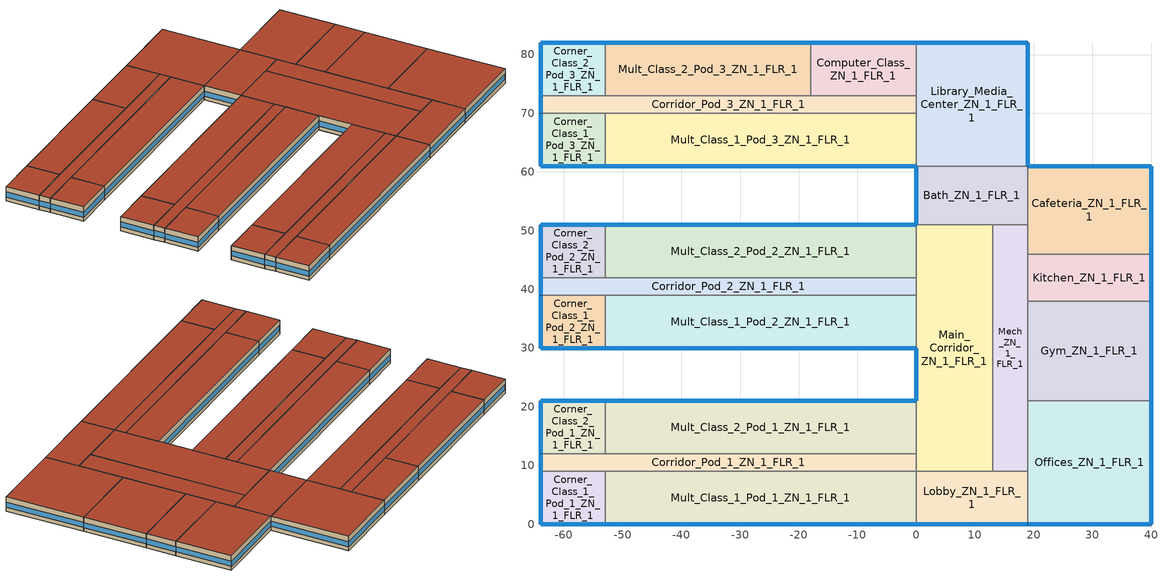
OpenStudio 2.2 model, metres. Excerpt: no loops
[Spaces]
Mult_Class_1_Pod_2_ZN_1_FLR_1
 floor ground: 0,39 0,30 -53,30 -53,39 z0
 wall outside: -53,30 0,30 z0:4
 wall to Corridor_Pod_2_ZN_1_FLR_1: 0,39 -53,39 z0:4
 wall to Corner_Class_1_Pod_2_ZN_1_FLR_1: -53,39 -53,30 z0:4
 wall to Main_Corridor_ZN_1_FLR_1: 0,30 0,39 z0:4
 window: -52.95,30 -0.05,30 z1.1:2.5
 roof outside: 0,30 0,39 -53,39 -53,30 z4
Mult_Class_1_Pod_1_ZN_1_FLR_1
 floor ground: 0,9 0,0 -53,0 -53,9 z0
 wall outside: -53,0 0,0 z0:4
 wall to Lobby_ZN_1_FLR_1: 0,0 0,9 z0:4
 wall to Corridor_Pod_1_ZN_1_FLR_1: 0,9 -53,9 z0:4
 wall to Corner_Class_1_Pod_1_ZN_1_FLR_1: -53,9 -53,0 z0:4
 window: -52.95,0 -0.05,0 z1.1:2.5
 roof outside: 0,0 0,9 -53,9 -53,0 z4
Cafeteria_ZN_1_FLR_1
 floor ground: 40,61 40,46 19,46 19,61 z0
 wall outside: 40,46 40,61 19,61 z0:4
 wall to Kitchen_ZN_1_FLR_1: 19,46 40,46 z0:4
 wall to Mech_ZN_1_FLR_1: 19,51 19,46 z0:4
 wall to Bath_ZN_1_FLR_1: 19,61 19,51 z0:4
 window: 39.95,61 19.05,61 / 40,46.05 40,60.95 z1.1:2.51
 roof outside: 40,46 40,61 19,61 19,46 z4
Corner_Class_2_Pod_2_ZN_1_FLR_1
 floor ground: -53,51 -53,42 -64,42 -64,51 z0
 wall outside: -53,51 -64,51 -64,42 z0:4
 wall to Corridor_Pod_2_ZN_1_FLR_1: -64,42 -53,42 z0:4
 wall to Mult_Class_2_Pod_2_ZN_1_FLR_1: -53,42 -53,51 z0:4
 window: -64,50.95 -64,42.05 z1.1:2.52; -53.05,51 -63.95,51 z1.1:2.51
 roof outside: -53,42 -53,51 -64,51 -64,42 z4
Corridor_Pod_3_ZN_1_FLR_1
 floor ground: 0,73 0,70 -64,70 -64,73 z0
 wall outside: -64,73 -64,70 z0:4
 wall to Library_Media_Center_ZN_1_FLR_1: 0,70 0,73 z0:4
 wall to Corner_Class_1_Pod_3_ZN_1_FLR_1: -64,70 -53,70 z0:4
 wall to Corner_Class_2_Pod_3_ZN_1_FLR_1: -53,73 -64,73 z0:4
 wall to Mult_Class_1_Pod_3_ZN_1_FLR_1: -53,70 0,70 z0:4
 wall to Mult_Class_2_Pod_3_ZN_1_FLR_1: -18,73 -53,73 z0:4
 wall to Computer_Class_ZN_1_FLR_1: 0,73 -18,73 z0:4
 window: -64,72.95 -64,70.05 z1.1:2.55
 roof outside: 0,70 0,73 -64,73 -64,70 z4
Corner_Class_1_Pod_3_ZN_1_FLR_1
 floor ground: -53,70 -53,61 -64,61 -64,70 z0
 wall outside: -64,70 -64,61 -53,61 z0:4
 wall to Mult_Class_1_Pod_3_ZN_1_FLR_1: -53,61 -53,70 z0:4
 window: -64,69.95 -64,61.05 z1.1:2.52; -63.95,61 -53.05,61 z1.1:2.51
 roof outside: -53,61 -53,70 -64,70 -64,61 z4
Library_Media_Center_ZN_1_FLR_1
 floor ground: 19,82 19,61 0,61 0,82 z0
 wall outside: 19,61 19,82 0,82 z0:4
 wall to Computer_Class_ZN_1_FLR_1: 0,82 0,73 z0:4
 wall to Mult_Class_1_Pod_3_ZN_1_FLR_1: 0,70 0,61 z0:4
 wall to Bath_ZN_1_FLR_1: 0,61 19,61 z0:4
 window: 18.95,82 0.05,82 / 19,61.05 19,81.95 z1.1:2.51
 roof outside: 19,61 19,82 0,82 0,61 z4
Computer_Class_ZN_1_FLR_1
 floor ground: 0,82 0,73 -18,73 -18,82 z0
 wall outside: 0,82 -18,82 z0:4
 wall to Mult_Class_2_Pod_3_ZN_1_FLR_1: -18,82 -18,73 z0:4
 window: -0.05,82 -17.95,82 z1.1:2.51
 roof outside: 0,73 0,82 -18,82 -18,73 z4
Mech_ZN_1_FLR_1
 floor ground: 19,51 19,9 13,9 13,51 z0
 wall to Offices_ZN_1_FLR_1: 19,9 19,21 z0:4
 wall to Lobby_ZN_1_FLR_1: 13,9 19,9 z0:4
 wall to Bath_ZN_1_FLR_1: 19,51 13,51 z0:4
 wall to Gym_ZN_1_FLR_1: 19,21 19,38 z0:4
 wall to Main_Corridor_ZN_1_FLR_1: 13,51 13,9 z0:4
 wall to Kitchen_ZN_1_FLR_1: 19,38 19,46 z0:4
 roof outside: 19,9 19,51 13,51 13,9 z4
Mult_Class_1_Pod_3_ZN_1_FLR_1
 floor ground: 0,70 0,61 -53,61 -53,70 z0
 wall outside: -53,61 0,61 z0:4
 window: -52.95,61 -0.05,61 z1.1:2.5
 roof outside: 0,61 0,70 -53,70 -53,61 z4
Corner_Class_2_Pod_3_ZN_1_FLR_1
 floor ground: -53,82 -53,73 -64,73 -64,82 z0
 wall outside: -53,82 -64,82 -64,73 z0:4
 wall to Mult_Class_2_Pod_3_ZN_1_FLR_1: -53,73 -53,82 z0:4
 window: -53.05,82 -63.95,82 z1.1:2.51; -64,81.95 -64,73.05 z1.1:2.52
 roof outside: -53,73 -53,82 -64,82 -64,73 z4
Mult_Class_2_Pod_1_ZN_1_FLR_1
 floor ground: 0,21 0,12 -53,12 -53,21 z0
 wall outside: 0,21 -53,21 z0:4
 wall to Corner_Class_2_Pod_1_ZN_1_FLR_1: -53,21 -53,12 z0:4
 wall to Main_Corridor_ZN_1_FLR_1: 0,12 0,21 z0:4
 wall to Corridor_Pod_1_ZN_1_FLR_1: -53,12 0,12 z0:4
 window: -0.05,21 -52.95,21 z1.1:2.5
 roof outside: 0,12 0,21 -53,21 -53,12 z4
Corner_Class_1_Pod_2_ZN_1_FLR_1
 floor ground: -53,39 -53,30 -64,30 -64,39 z0
 wall outside: -64,39 -64,30 -53,30 z0:4
 wall to Corridor_Pod_2_ZN_1_FLR_1: -53,39 -64,39 z0:4
 window: -64,38.95 -64,30.05 z1.1:2.52; -63.95,30 -53.05,30 z1.1:2.51
 roof outside: -53,30 -53,39 -64,39 -64,30 z4
Bath_ZN_1_FLR_1
 floor ground: 19,61 19,51 0,51 0,61 z0
 wall outside: 0,61 0,51 z0:4
 wall to Main_Corridor_ZN_1_FLR_1: 0,51 13,51 z0:4
 window: 0,60.95 0,51.05 z1.1:2.51
 roof outside: 19,51 19,61 0,61 0,51 z4
Corridor_Pod_1_ZN_1_FLR_1
 floor ground: 0,12 0,9 -64,9 -64,12 z0
 wall outside: -64,12 -64,9 z0:4
 wall to Main_Corridor_ZN_1_FLR_1: 0,9 0,12 z0:4
 wall to Corner_Class_2_Pod_1_ZN_1_FLR_1: -53,12 -64,12 z0:4
 wall to Corner_Class_1_Pod_1_ZN_1_FLR_1: -64,9 -53,9 z0:4
 window: -64,11.95 -64,9.05 z1.1:2.55
 roof outside: 0,9 0,12 -64,12 -64,9 z4
Mult_Class_2_Pod_2_ZN_1_FLR_1
 floor ground: 0,51 0,42 -53,42 -53,51 z0
 wall outside: 0,51 -53,51 z0:4
 wall to Corridor_Pod_2_ZN_1_FLR_1: -53,42 0,42 z0:4
 wall to Main_Corridor_ZN_1_FLR_1: 0,42 0,51 z0:4
 window: -0.05,51 -52.95,51 z1.1:2.5
 roof outside: 0,42 0,51 -53,51 -53,42 z4
Corridor_Pod_2_ZN_1_FLR_1
 floor ground: 0,42 0,39 -64,39 -64,42 z0
 wall outside: -64,42 -64,39 z0:4
 wall to Main_Corridor_ZN_1_FLR_1: 0,39 0,42 z0:4
 window: -64,41.95 -64,39.05 z1.1:2.55
 roof outside: 0,39 0,42 -64,42 -64,39 z4
Kitchen_ZN_1_FLR_1
 floor ground: 40,46 40,38 19,38 19,46 z0
 wall outside: 40,38 40,46 z0:4
 wall to Gym_ZN_1_FLR_1: 19,38 40,38 z0:4
 window: 40,38.05 40,45.95 z1.1:2.52
 roof outside: 40,38 40,46 19,46 19,38 z4
Corner_Class_1_Pod_1_ZN_1_FLR_1
 floor ground: -53,9 -53,0 -64,0 -64,9 z0
 wall outside: -64,9 -64,0 -53,0 z0:4
 window: -63.95,0 -53.05,0 z1.1:2.51; -64,8.95 -64,0.05 z1.1:2.52
 roof outside: -53,0 -53,9 -64,9 -64,0 z4
Main_Corridor_ZN_1_FLR_1
 floor ground: 13,51 13,9 0,9 0,51 z0
 wall outside: 0,30 0,21 z0:4
 wall to Lobby_ZN_1_FLR_1: 0,9 13,9 z0:4
 window: 0,29.95 0,21.05 z1.1:2.52
 roof outside: 13,9 13,51 0,51 0,9 z4
Offices_ZN_1_FLR_1
 floor ground: 40,21 40,0 19,0 19,21 z0
 wall outside: 19,0 40,0 40,21 z0:4
 wall to Gym_ZN_1_FLR_1: 40,21 19,21 z0:4
 wall to Lobby_ZN_1_FLR_1: 19,9 19,0 z0:4
 window: 40,0.05 40,20.95 / 19.05,0 39.95,0 z1.1:2.51
 roof outside: 40,0 40,21 19,21 19,0 z4
Corner_Class_2_Pod_1_ZN_1_FLR_1
 floor ground: -53,21 -53,12 -64,12 -64,21 z0
 wall outside: -53,21 -64,21 -64,12 z0:4
 window: -53.05,21 -63.95,21 z1.1:2.51; -64,20.95 -64,12.05 z1.1:2.52
 roof outside: -53,12 -53,21 -64,21 -64,12 z4
Mult_Class_2_Pod_3_ZN_1_FLR_1
 floor ground: -18,82 -18,73 -53,73 -53,82 z0
 wall outside: -18,82 -53,82 z0:4
 window: -18.05,82 -52.95,82 z1.1:2.5
 roof outside: -18,73 -18,82 -53,82 -53,73 z4
Gym_ZN_1_FLR_1
 floor ground: 40,38 40,21 19,21 19,38 z0
 wall outside: 40,21 40,38 z0:4
 window: 40,21.05 40,37.95 z1.1:2.51
 roof outside: 40,21 40,38 19,38 19,21 z4
Lobby_ZN_1_FLR_1
 floor ground: 19,9 19,0 0,0 0,9 z0
 wall outside: 0,0 19,0 z0:4
 window: 0.05,0 18.95,0 z1.1:2.51
 roof outside: 19,0 19,9 0,9 0,0 z4
[Site]
Miami Intl Ap_FL_USA: Latitude {deg}=25.82; Longitude {deg}=-80.3; Time Zone {hr}=-5; Elevation {m}=11; Terrain=City
[Building]
-PrimarySchool-ASHRAE 169-2006-1A created: 2017-11-09 21:55:30 +0000: North Axis {deg}=0; Default Construction Set=DOE Ref Pre-1980 - PriSchl - ASHRAE 169-2006-1A; Standards Number of Stories=1; Standards Number of Above Ground Stories=0; Standards Building Type=PrimarySchool
[Site:WaterMainsTemperature]
Calculation Method=Correlation; Annual Average Outdoor Air Temperature {C}=24.4917; Maximum Difference In Monthly Average Outdoor Air Temperatures {deltaC}=8.7
[SizingPeriod:DesignDay] Barometric Pressure {Pa}=101193; Sky Clearness=0; Rain Indicator=0; Snow Indicator=0; Day of Month=21; Daylight Saving Time Indicator=0; Humidity Indicating Type=Wetbulb; Dry-Bulb Temperature Range Modifier Type=DefaultMultipliers
Name | Maximum Dry-Bulb Temperature {C} | Daily Dry-Bulb Temperature Range {deltaC} | Humidity Indicating Conditions at Maximum Dry-Bulb | Wind Speed {m/s} | Wind Direction {deg} | Month | Day Type | Solar Model Indicator | ASHRAE Taub | ASHRAE Taud
Miami Intl Ap Ann Htg 99.6% Condns DB | 8.7 | 0 | 8.7 | 3.8 | 340 | 1 | WinterDesignDay | ASHRAEClearSky
Miami Intl Ap Ann Clg .4% Condns DB=>MWB | 33.2 | 6.7 | 25.3 | 4.5 | 140 | 7 | SummerDesignDay | ASHRAETau | 0.528 | 1.905
[Site:GroundTemperature:BuildingSurface]
22.509, 22.645, 22.781, 22.956, 23.052, 23.08, 23.116, 23.108, 23.133, 23.139, 23.077, 22.913
[ClimateZones]
Climate Zone Value 1=1A
[Material:NoMass] Thermal Absorptance=0.9; Solar Absorptance=0.7
Name | Roughness | Thermal Resistance {m2-K/W} | Visible Absorptance
CP02 CARPET PAD | VeryRough | 0.21648 | 0.8
Typical Insulation R-2.17 | Smooth | 0.381975 | 0.7
Typical Carpet Pad | Smooth | 0.21648 | 0.8
Typical Insulation R-8.88 | Smooth | 1.56434 | 0.7
Typical Insulation | Smooth | 0.0282222 | 0.7
[Material]
Name | Roughness | Thickness {m} | Conductivity {W/m-K} | Density {kg/m3} | Specific Heat {J/kg-K} | Thermal Absorptance | Solar Absorptance | Visible Absorptance
100mm Normalweight concrete floor | MediumSmooth | 0.1016 | 2.31 | 2322 | 832
G01 13mm gypsum board | Smooth | 0.0127 | 0.16 | 800 | 1090 | 0.9 | 0.7 | 0.5
4 in. Normalweight Concrete Floor | MediumRough | 0.1016 | 2.31 | 2322 | 832 | 0.9 | 0.7 | 0.7
25mm Stucco | Smooth | 0.0254 | 0.72 | 1856 | 840 | 0.9 | 0.7 | 0.7
5/8 in. Gypsum Board | MediumSmooth | 0.0159 | 0.16 | 800 | 1090 | 0.9 | 0.7 | 0.7
Roof Membrane | VeryRough | 0.0095 | 0.16 | 1121.29 | 1460 | 0.9 | 0.7 | 0.7
Metal Roof Surface; F08 Metal surface | Smooth | 0.0008 | 45.28 | 7824 | 500 | 0.9 | 0.7 | 0.7
HW CONCRETE | Rough | 0.1016 | 1.31125 | 2240 | 837.36 | 0.9 | 0.7 | 0.7
8 in. Concrete Block Basement Wall | MediumRough | 0.2032 | 1.326 | 1842 | 912 | 0.9 | 0.7 | 0.7
G05 25mm wood | MediumSmooth | 0.0254 | 0.15 | 608 | 1630 | 0.9 | 0.5 | 0.5
Std Wood 6inch | MediumSmooth | 0.15 | 0.12 | 540 | 1210 | 0.9 | 0.7 | 0.7
[Construction]
Typical Insulated Exterior Mass Floor: 4 in. Normalweight Concrete Floor, Typical Carpet Pad
Typical Insulated Steel Framed Exterior Wall R-4.35: 25mm Stucco, 5/8 in. Gypsum Board, Typical Insulation R-2.17, 5/8 in. Gypsum Board
Typical IEAD Roof R-10.0: Roof Membrane, Typical Insulation R-8.88, Metal Roof Surface
Typical Interior Floor: 100mm Normalweight concrete floor, CP02 CARPET PAD
Typical Interior Wall: G01 13mm gypsum board, G01 13mm gypsum board
Typical Interior Ceiling: CP02 CARPET PAD, 100mm Normalweight concrete floor
ext-slab-mass: HW CONCRETE, CP02 CARPET PAD
Typical Insulated Basement Mass Wall: 8 in. Concrete Block Basement Wall
U 1.22 SHGC 0.54 Simple Glazing Window: U 1.22 SHGC 0.54 Simple Glazing
Typical Insulated Metal Door: F08 Metal surface, Typical Insulation
Typical Overhead Door: Typical Insulation
Typical Interior Window: Clear 3mm
Typical Interior Door; Typical Interior Partition: G05 25mm wood
InteriorFurnishings: Std Wood 6inch
[DefaultConstructionSet]
DOE Ref Pre-1980 - PriSchl - ASHRAE 169-2006-1A: Default Exterior Surface Constructions=Default Surface Constructions 1; Default Interior Surface Constructions=Default Surface Constructions 2; Default Ground Contact Surface Constructions=Default Surface Constructions 3; Default Exterior SubSurface Constructions=Default Sub Surface Constructions 1; Default Interior SubSurface Constructions=Default Sub Surface Constructions 2; Interior Partition Construction=Typical Interior Partition
[DefaultSurfaceConstructions]
Name | Floor Construction | Wall Construction | Roof Ceiling Construction
Default Surface Constructions 1 | Typical Insulated Exterior Mass Floor | Typical Insulated Steel Framed Exterior Wall R-4.35 | Typical IEAD Roof R-10.0
Default Surface Constructions 2 | Typical Interior Floor | Typical Interior Wall | Typical Interior Ceiling
Default Surface Constructions 3 | ext-slab-mass | Typical Insulated Basement Mass Wall
[DefaultSubSurfaceConstructions]
Name | Fixed Window Construction | Operable Window Construction | Door Construction | Overhead Door Construction | Tubular Daylight Dome Construction | Tubular Daylight Diffuser Construction
Default Sub Surface Constructions 1 | U 1.22 SHGC 0.54 Simple Glazing Window | U 1.22 SHGC 0.54 Simple Glazing Window | Typical Insulated Metal Door | Typical Overhead Door | Typical Interior Window | Typical Interior Window
Default Sub Surface Constructions 2 | Typical Interior Window | Typical Interior Window | Typical Interior Door
[WindowMaterial:SimpleGlazingSystem]
U 1.22 SHGC 0.54 Simple Glazing: U-Factor {W/m2-K}=6.92748; Solar Heat Gain Coefficient=0.54; Visible Transmittance=0.38
[WindowMaterial:Glazing]
Clear 3mm: Optical Data Type=SpectralAverage; Thickness {m}=0.003; Solar Transmittance at Normal Incidence=0.837; Front Side Solar Reflectance at Normal Incidence=0.075; Back Side Solar Reflectance at Normal Incidence=0.075; Visible Transmittance at Normal Incidence=0.898; Front Side Visible Reflectance at Normal Incidence=0.081; Back Side Visible Reflectance at Normal Incidence=0.081; Infrared Transmittance at Normal Incidence=0; Front Side Infrared Hemispherical Emissivity=0.84; Back Side Infrared Hemispherical Emissivity=0.84; Conductivity {W/m-K}=0.9; Dirt Correction Factor for Solar and Visible Transmittance=1; Solar Diffusing=No
[Space] Building Story=Building Story 1; Part of Total Floor Area=Yes
Name | Space Type | Thermal Zone
Mult_Class_1_Pod_2_ZN_1_FLR_1 | PrimarySchool Classroom | Mult_Class_1_Pod_2_ZN_1_FLR_1 ZN
Mult_Class_2_Pod_1_ZN_1_FLR_1 | PrimarySchool Classroom | Mult_Class_2_Pod_1_ZN_1_FLR_1 ZN
Mult_Class_1_Pod_1_ZN_1_FLR_1 | PrimarySchool Classroom | Mult_Class_1_Pod_1_ZN_1_FLR_1 ZN
Main_Corridor_ZN_1_FLR_1 | PrimarySchool Corridor | Main_Corridor_ZN_1_FLR_1 ZN
Cafeteria_ZN_1_FLR_1 | PrimarySchool Cafeteria | Cafeteria_ZN_1_FLR_1 ZN
Mult_Class_2_Pod_2_ZN_1_FLR_1 | PrimarySchool Classroom | Mult_Class_2_Pod_2_ZN_1_FLR_1 ZN
Corner_Class_2_Pod_2_ZN_1_FLR_1 | PrimarySchool Classroom | Corner_Class_2_Pod_2_ZN_1_FLR_1 ZN
Mult_Class_1_Pod_3_ZN_1_FLR_1 | PrimarySchool Classroom | Mult_Class_1_Pod_3_ZN_1_FLR_1 ZN
Computer_Class_ZN_1_FLR_1 | PrimarySchool Classroom | Computer_Class_ZN_1_FLR_1 ZN
Corridor_Pod_3_ZN_1_FLR_1 | PrimarySchool Corridor | Corridor_Pod_3_ZN_1_FLR_1 ZN
Corner_Class_1_Pod_3_ZN_1_FLR_1 | PrimarySchool Classroom | Corner_Class_1_Pod_3_ZN_1_FLR_1 ZN
Lobby_ZN_1_FLR_1 | PrimarySchool Lobby | Lobby_ZN_1_FLR_1 ZN
Library_Media_Center_ZN_1_FLR_1 | PrimarySchool Classroom | Library_Media_Center_ZN_1_FLR_1 ZN
Mult_Class_2_Pod_3_ZN_1_FLR_1 | PrimarySchool Classroom | Mult_Class_2_Pod_3_ZN_1_FLR_1 ZN
Mech_ZN_1_FLR_1 | PrimarySchool Mechanical | Mech_ZN_1_FLR_1 ZN
Corner_Class_2_Pod_3_ZN_1_FLR_1 | PrimarySchool Classroom | Corner_Class_2_Pod_3_ZN_1_FLR_1 ZN
Gym_ZN_1_FLR_1 | PrimarySchool Gym | Gym_ZN_1_FLR_1 ZN
Corner_Class_1_Pod_2_ZN_1_FLR_1 | PrimarySchool Classroom | Corner_Class_1_Pod_2_ZN_1_FLR_1 ZN
Bath_ZN_1_FLR_1 | PrimarySchool Restroom | Bath_ZN_1_FLR_1 ZN
Corridor_Pod_1_ZN_1_FLR_1 | PrimarySchool Corridor | Corridor_Pod_1_ZN_1_FLR_1 ZN
Corridor_Pod_2_ZN_1_FLR_1 | PrimarySchool Corridor | Corridor_Pod_2_ZN_1_FLR_1 ZN
Corner_Class_1_Pod_1_ZN_1_FLR_1 | PrimarySchool Classroom | Corner_Class_1_Pod_1_ZN_1_FLR_1 ZN
Kitchen_ZN_1_FLR_1 | PrimarySchool Kitchen | Kitchen_ZN_1_FLR_1 ZN
Offices_ZN_1_FLR_1 | PrimarySchool Office | Offices_ZN_1_FLR_1 ZN
Corner_Class_2_Pod_1_ZN_1_FLR_1 | PrimarySchool Classroom | Corner_Class_2_Pod_1_ZN_1_FLR_1 ZN
[BuildingStory]
Building Story 1: Nominal Z Coordinate {m}=0
[SpaceType] Standards Building Type=PrimarySchool
Name | Default Schedule Set | Design Specification Outdoor Air Object | Standards Space Type
PrimarySchool Office | PrimarySchool Office Schedule Set | PrimarySchool Office Ventilation | Office
PrimarySchool Lobby | PrimarySchool Lobby Schedule Set | PrimarySchool Lobby Ventilation | Lobby
PrimarySchool Gym | PrimarySchool Gym Schedule Set | PrimarySchool Gym Ventilation | Gym
PrimarySchool Mechanical | PrimarySchool Mechanical Schedule Set | PrimarySchool Mechanical Ventilation | Mechanical
PrimarySchool Cafeteria | PrimarySchool Cafeteria Schedule Set | PrimarySchool Cafeteria Ventilation | Cafeteria
PrimarySchool Kitchen | PrimarySchool Kitchen Schedule Set | PrimarySchool Kitchen Ventilation | Kitchen
PrimarySchool Restroom | PrimarySchool Restroom Schedule Set | PrimarySchool Restroom Ventilation | Restroom
PrimarySchool Corridor | PrimarySchool Corridor Schedule Set | PrimarySchool Corridor Ventilation | Corridor
PrimarySchool Classroom | PrimarySchool Classroom Schedule Set | PrimarySchool Classroom Ventilation | Classroom
[People:Definition] Number of People Calculation Method=People/Area; Fraction Radiant=0.3
Name | People per Space Floor Area {person/m2}
PrimarySchool Cafeteria People Definition | 0.71763
PrimarySchool Classroom People Definition | 0.249938
PrimarySchool Corridor People Definition; PrimarySchool Restroom People Definition | 0.0999967
PrimarySchool Gym People Definition | 0.300313
PrimarySchool Kitchen People Definition | 0.149941
PrimarySchool Mechanical People Definition | 0.0100104
PrimarySchool Office People Definition | 0.0500522
[People] Work Efficiency Schedule=Work Efficiency Schedule; Clothing Insulation Schedule=Clothing Schedule; Air Velocity Schedule=Air Velocity Schedule
Name | People Definition | Space or SpaceType
PrimarySchool Cafeteria People | PrimarySchool Cafeteria People Definition | PrimarySchool Cafeteria
PrimarySchool Classroom People | PrimarySchool Classroom People Definition | PrimarySchool Classroom
PrimarySchool Corridor People | PrimarySchool Corridor People Definition | PrimarySchool Corridor
PrimarySchool Gym People | PrimarySchool Gym People Definition | PrimarySchool Gym
PrimarySchool Kitchen People | PrimarySchool Kitchen People Definition | PrimarySchool Kitchen
PrimarySchool Mechanical People | PrimarySchool Mechanical People Definition | PrimarySchool Mechanical
PrimarySchool Office People | PrimarySchool Office People Definition | PrimarySchool Office
PrimarySchool Restroom People | PrimarySchool Restroom People Definition | PrimarySchool Restroom
[Lights:Definition] Design Level Calculation Method=Watts/Area; Fraction Radiant=0.37; Fraction Visible=0.2
Name | Watts per Space Floor Area {W/m2}
PrimarySchool Cafeteria Lights Definition | 15.0695
PrimarySchool Classroom Lights Definition | 21.5278
PrimarySchool Corridor Lights Definition; PrimarySchool Restroom Lights Definition | 9.68752
PrimarySchool Gym Lights Definition | 11.5174
PrimarySchool Kitchen Lights Definition | 17.2223
PrimarySchool Lobby Lights Definition | 12.2709
PrimarySchool Mechanical Lights Definition | 8.28821
PrimarySchool Office Lights Definition | 20.3438
[Lights]
Name | Lights Definition | Space or SpaceType
PrimarySchool Cafeteria Lights | PrimarySchool Cafeteria Lights Definition | PrimarySchool Cafeteria
PrimarySchool Classroom Lights | PrimarySchool Classroom Lights Definition | PrimarySchool Classroom
PrimarySchool Corridor Lights | PrimarySchool Corridor Lights Definition | PrimarySchool Corridor
PrimarySchool Gym Lights | PrimarySchool Gym Lights Definition | PrimarySchool Gym
PrimarySchool Kitchen Lights | PrimarySchool Kitchen Lights Definition | PrimarySchool Kitchen
PrimarySchool Lobby Lights | PrimarySchool Lobby Lights Definition | PrimarySchool Lobby
PrimarySchool Mechanical Lights | PrimarySchool Mechanical Lights Definition | PrimarySchool Mechanical
PrimarySchool Office Lights | PrimarySchool Office Lights Definition | PrimarySchool Office
PrimarySchool Restroom Lights | PrimarySchool Restroom Lights Definition | PrimarySchool Restroom
[ElectricEquipment:Definition] Design Level Calculation Method=Watts/Area
Name | Watts per Space Floor Area {W/m2} | Fraction Radiant | Fraction Latent | Fraction Lost
PrimarySchool Cafeteria Elec Equip Definition | 25.4028 | 0.5
PrimarySchool Classroom Elec Equip Definition | 14.9618 | 0.5
PrimarySchool Corridor Elec Equip Definition; PrimarySchool Lobby Elec Equip Definition; PrimarySchool Mechanical Elec Equip Definition; PrimarySchool Restroom Elec Equip Definition | 3.98265 | 0.5
PrimarySchool Gym Elec Equip Definition | 4.9514 | 0.5
PrimarySchool Kitchen Elec Equip Definition | 190.521 | 0.3 | 0.25 | 0.2
PrimarySchool Office Elec Equip Definition | 10.7639 | 0.5
[ElectricEquipment]
Name | Electric Equipment Definition | Space or SpaceType
PrimarySchool Cafeteria Elec Equip | PrimarySchool Cafeteria Elec Equip Definition | PrimarySchool Cafeteria
PrimarySchool Classroom Elec Equip | PrimarySchool Classroom Elec Equip Definition | PrimarySchool Classroom
PrimarySchool Corridor Elec Equip | PrimarySchool Corridor Elec Equip Definition | PrimarySchool Corridor
PrimarySchool Gym Elec Equip | PrimarySchool Gym Elec Equip Definition | PrimarySchool Gym
PrimarySchool Kitchen Elec Equip | PrimarySchool Kitchen Elec Equip Definition | PrimarySchool Kitchen
PrimarySchool Lobby Elec Equip | PrimarySchool Lobby Elec Equip Definition | PrimarySchool Lobby
PrimarySchool Mechanical Elec Equip | PrimarySchool Mechanical Elec Equip Definition | PrimarySchool Mechanical
PrimarySchool Office Elec Equip | PrimarySchool Office Elec Equip Definition | PrimarySchool Office
PrimarySchool Restroom Elec Equip | PrimarySchool Restroom Elec Equip Definition | PrimarySchool Restroom
[DesignSpecification:OutdoorAir] Outdoor Air Method=Sum; Outdoor Air Flow per Person {m3/s-person}=0; Outdoor Air Flow Rate {m3/s}=0; Outdoor Air Flow Air Changes per Hour {1/hr}=0
Name | Outdoor Air Flow per Floor Area {m3/s-m2}
PrimarySchool Cafeteria Ventilation | 0.00677367
PrimarySchool Classroom Ventilation | 0.00199938
PrimarySchool Corridor Ventilation; PrimarySchool Lobby Ventilation | 0.000508
PrimarySchool Gym Ventilation | 0.00283464
PrimarySchool Kitchen Ventilation | 0.0023876
PrimarySchool Mechanical Ventilation | 0.000254
PrimarySchool Office Ventilation | 0.00047244
PrimarySchool Restroom Ventilation | 0.0048768
[SpaceInfiltration:DesignFlowRate] Design Flow Rate Calculation Method=Flow/ExteriorWallArea; Flow per Exterior Surface Area {m3/s-m2}=0.00113386; Constant Term Coefficient=1; Temperature Term Coefficient=0; Velocity Term Coefficient=0; Velocity Squared Term Coefficient=0
Name | Space or SpaceType
PrimarySchool Cafeteria Infiltration | PrimarySchool Cafeteria
PrimarySchool Classroom Infiltration | PrimarySchool Classroom
PrimarySchool Corridor Infiltration | PrimarySchool Corridor
PrimarySchool Gym Infiltration | PrimarySchool Gym
PrimarySchool Kitchen Infiltration | PrimarySchool Kitchen
PrimarySchool Lobby Infiltration | PrimarySchool Lobby
PrimarySchool Mechanical Infiltration | PrimarySchool Mechanical
PrimarySchool Office Infiltration | PrimarySchool Office
PrimarySchool Restroom Infiltration | PrimarySchool Restroom
[DefaultScheduleSet] People Activity Level Schedule=PrimarySchool Activity; Lighting Schedule=PrimarySchool Bldg Light; Infiltration Schedule=PrimarySchool Infil
Name | Number of People Schedule | Electric Equipment Schedule | Gas Equipment Schedule
PrimarySchool Cafeteria Schedule Set | PrimarySchool Cafeteria Occ | PrimarySchool Bldg Equip
PrimarySchool Classroom Schedule Set; PrimarySchool Corridor Schedule Set; PrimarySchool Lobby Schedule Set; PrimarySchool Mechanical Schedule Set; PrimarySchool Office Schedule Set; PrimarySchool Restroom Schedule Set | PrimarySchool Bldg Occ | PrimarySchool Bldg Equip
PrimarySchool Gym Schedule Set | PrimarySchool Gym Occ | PrimarySchool Bldg Equip
PrimarySchool Kitchen Schedule Set | PrimarySchool Bldg Occ | PrimarySchool Kitchen Equip | PrimarySchool Kitchen Gas
[ThermostatSetpoint:DualSetpoint]
Name | Heating Setpoint Temperature Schedule | Cooling Setpoint Temperature Schedule
PrimarySchool Restroom Thermostat 1; PrimarySchool Corridor Thermostat 1; PrimarySchool Corridor Thermostat 2; PrimarySchool Corridor Thermostat 3; PrimarySchool Kitchen Thermostat 1; PrimarySchool Corridor Thermostat 4; PrimarySchool Mechanical Thermostat 1 | PrimarySchool BathCorrMechKitchen HtgSetp | PrimarySchool BathCorrMechKitchen ClgSetp
PrimarySchool Cafeteria Thermostat 1; PrimarySchool Classroom Thermostat 1; PrimarySchool Classroom Thermostat 2; PrimarySchool Classroom Thermostat 3; PrimarySchool Classroom Thermostat 4; PrimarySchool Classroom Thermostat 5; PrimarySchool Classroom Thermostat 6; PrimarySchool Classroom Thermostat 7; PrimarySchool Gym Thermostat 1; PrimarySchool Classroom Thermostat 8; PrimarySchool Lobby Thermostat 1; PrimarySchool Classroom Thermostat 9; PrimarySchool Classroom Thermostat 10; PrimarySchool Classroom Thermostat 11; PrimarySchool Classroom Thermostat 12; PrimarySchool Classroom Thermostat 13; PrimarySchool Classroom Thermostat 14; PrimarySchool Office Thermostat 1 | PrimarySchool HtgSetp | PrimarySchool ClgSetp
[GasEquipment:Definition]
PrimarySchool Kitchen Gas Equip Definition: Design Level Calculation Method=Watts/Area; Watts per Space Floor Area {W/m2}=954.579; Fraction Latent=0.1; Fraction Radiant=0.2; Fraction Lost=0.7
[GasEquipment]
PrimarySchool Kitchen Gas Equip: Gas Equipment Definition=PrimarySchool Kitchen Gas Equip Definition; Space or SpaceType=PrimarySchool Kitchen
[InternalMass:Definition]
Internal Mass Definition 1: Construction=InteriorFurnishings; Design Level Calculation Method=SurfaceArea/Area; Surface Area per Space Floor Area=2
[InternalMass] Internal Mass Definition=Internal Mass Definition 1
Name | Space or SpaceType
Corner_Class_1_Pod_1_ZN_1_FLR_1 Mass | Corner_Class_1_Pod_1_ZN_1_FLR_1
Mult_Class_1_Pod_1_ZN_1_FLR_1 Mass | Mult_Class_1_Pod_1_ZN_1_FLR_1
Corridor_Pod_1_ZN_1_FLR_1 Mass | Corridor_Pod_1_ZN_1_FLR_1
Corner_Class_2_Pod_1_ZN_1_FLR_1 Mass | Corner_Class_2_Pod_1_ZN_1_FLR_1
Mult_Class_2_Pod_1_ZN_1_FLR_1 Mass | Mult_Class_2_Pod_1_ZN_1_FLR_1
Mult_Class_1_Pod_2_ZN_1_FLR_1 Mass | Mult_Class_1_Pod_2_ZN_1_FLR_1
Corridor_Pod_2_ZN_1_FLR_1 Mass | Corridor_Pod_2_ZN_1_FLR_1
Corner_Class_2_Pod_2_ZN_1_FLR_1 Mass | Corner_Class_2_Pod_2_ZN_1_FLR_1
Mult_Class_2_Pod_2_ZN_1_FLR_1 Mass | Mult_Class_2_Pod_2_ZN_1_FLR_1
Corner_Class_1_Pod_2_ZN_1_FLR_1 Mass | Corner_Class_1_Pod_2_ZN_1_FLR_1
Corner_Class_1_Pod_3_ZN_1_FLR_1 Mass | Corner_Class_1_Pod_3_ZN_1_FLR_1
Mult_Class_1_Pod_3_ZN_1_FLR_1 Mass | Mult_Class_1_Pod_3_ZN_1_FLR_1
Corridor_Pod_3_ZN_1_FLR_1 Mass | Corridor_Pod_3_ZN_1_FLR_1
Corner_Class_2_Pod_3_ZN_1_FLR_1 Mass | Corner_Class_2_Pod_3_ZN_1_FLR_1
Mult_Class_2_Pod_3_ZN_1_FLR_1 Mass | Mult_Class_2_Pod_3_ZN_1_FLR_1
Computer_Class_ZN_1_FLR_1 Mass | Computer_Class_ZN_1_FLR_1
Main_Corridor_ZN_1_FLR_1 Mass | Main_Corridor_ZN_1_FLR_1
Lobby_ZN_1_FLR_1 Mass | Lobby_ZN_1_FLR_1
Mech_ZN_1_FLR_1 Mass | Mech_ZN_1_FLR_1
Bath_ZN_1_FLR_1 Mass; Bath_ZN_1_FLR_1 Mass 1 | Bath_ZN_1_FLR_1
Offices_ZN_1_FLR_1 Mass | Offices_ZN_1_FLR_1
Library_Media_Center_ZN_1_FLR_1 Mass | Library_Media_Center_ZN_1_FLR_1
Kitchen_ZN_1_FLR_1 Mass; Kitchen_ZN_1_FLR_1 Mass 1; Kitchen_ZN_1_FLR_1 Mass 2; Kitchen_ZN_1_FLR_1 Mass 3 | Kitchen_ZN_1_FLR_1
Gym_ZN_1_FLR_1 Mass | Gym_ZN_1_FLR_1
Cafeteria_ZN_1_FLR_1 Mass | Cafeteria_ZN_1_FLR_1
[ThermalZone] Use Ideal Air Loads=No
Name | Thermostat
Bath_ZN_1_FLR_1 ZN | PrimarySchool Restroom Thermostat 1
Cafeteria_ZN_1_FLR_1 ZN | PrimarySchool Cafeteria Thermostat 1
Computer_Class_ZN_1_FLR_1 ZN | PrimarySchool Classroom Thermostat 1
Corner_Class_1_Pod_1_ZN_1_FLR_1 ZN | PrimarySchool Classroom Thermostat 2
Corner_Class_1_Pod_2_ZN_1_FLR_1 ZN | PrimarySchool Classroom Thermostat 3
Corner_Class_1_Pod_3_ZN_1_FLR_1 ZN | PrimarySchool Classroom Thermostat 4
Corner_Class_2_Pod_1_ZN_1_FLR_1 ZN | PrimarySchool Classroom Thermostat 5
Corner_Class_2_Pod_2_ZN_1_FLR_1 ZN | PrimarySchool Classroom Thermostat 6
Corner_Class_2_Pod_3_ZN_1_FLR_1 ZN | PrimarySchool Classroom Thermostat 7
Corridor_Pod_1_ZN_1_FLR_1 ZN | PrimarySchool Corridor Thermostat 1
Corridor_Pod_2_ZN_1_FLR_1 ZN | PrimarySchool Corridor Thermostat 2
Corridor_Pod_3_ZN_1_FLR_1 ZN | PrimarySchool Corridor Thermostat 3
Gym_ZN_1_FLR_1 ZN | PrimarySchool Gym Thermostat 1
Kitchen_ZN_1_FLR_1 ZN | PrimarySchool Kitchen Thermostat 1
Library_Media_Center_ZN_1_FLR_1 ZN | PrimarySchool Classroom Thermostat 8
Lobby_ZN_1_FLR_1 ZN | PrimarySchool Lobby Thermostat 1
Main_Corridor_ZN_1_FLR_1 ZN | PrimarySchool Corridor Thermostat 4
Mech_ZN_1_FLR_1 ZN | PrimarySchool Mechanical Thermostat 1
Mult_Class_1_Pod_1_ZN_1_FLR_1 ZN | PrimarySchool Classroom Thermostat 9
Mult_Class_1_Pod_2_ZN_1_FLR_1 ZN | PrimarySchool Classroom Thermostat 10
Mult_Class_1_Pod_3_ZN_1_FLR_1 ZN | PrimarySchool Classroom Thermostat 11
Mult_Class_2_Pod_1_ZN_1_FLR_1 ZN | PrimarySchool Classroom Thermostat 12
Mult_Class_2_Pod_2_ZN_1_FLR_1 ZN | PrimarySchool Classroom Thermostat 13
Mult_Class_2_Pod_3_ZN_1_FLR_1 ZN | PrimarySchool Classroom Thermostat 14
Offices_ZN_1_FLR_1 ZN | PrimarySchool Office Thermostat 1
[Refrigeration:Compressor] Rated Return Gas Temperature {C}=18.3; Rated Subcooling {deltaC}=0
Name | Refrigeration Compressor Power Curve | Refrigeration Compressor Capacity Curve
Refrigeration Compressor 1 | Refrigeration Compressor Power Curve | Refrigeration Compressor Capacity Curve
Refrigeration Compressor 2 | Refrigeration Compressor Power Curve 1 | Refrigeration Compressor Capacity Curve 1
[Exterior:Lights:Definition]
NonDimming Exterior Lights Def: Design Level {W}=10519
[Exterior:Lights]
NonDimming Exterior Lights Def: Exterior Lights Definition=NonDimming Exterior Lights Def; Schedule=PrimarySchool Exterior Lights Always On; Control Option=AstronomicalClock
[Schedule:Ruleset]
Name | Default Day Schedule | Summer Design Day Schedule | Winter Design Day Schedule
Clothing Schedule | Clothing Schedule Default Winter Clothes
Air Velocity Schedule | Air Velocity Schedule Default
Work Efficiency Schedule | Work Efficiency Schedule Default
PrimarySchool Cafeteria Occ | PrimarySchool Cafeteria Occ Default | PrimarySchool Cafeteria Occ Summer Design Day | PrimarySchool Cafeteria Occ Winter Design Day
PrimarySchool Activity | PrimarySchool Activity Default | PrimarySchool Activity Summer Design Day | PrimarySchool Activity Winter Design Day
PrimarySchool Bldg Light | PrimarySchool Bldg Light Default | PrimarySchool Bldg Light Summer Design Day | PrimarySchool Bldg Light Winter Design Day
PrimarySchool Bldg Equip | PrimarySchool Bldg Equip Default | PrimarySchool Bldg Equip Summer Design Day | PrimarySchool Bldg Equip Winter Design Day
PrimarySchool Infil | PrimarySchool Infil Default | PrimarySchool Infil Summer Design Day | PrimarySchool Infil Winter Design Day
PrimarySchool HtgSetp | PrimarySchool HtgSetp Default | PrimarySchool HtgSetp Summer Design Day | PrimarySchool HtgSetp Winter Design Day
PrimarySchool ClgSetp | PrimarySchool ClgSetp Default | PrimarySchool ClgSetp Summer Design Day | PrimarySchool ClgSetp Winter Design Day
PrimarySchool Bldg Occ | PrimarySchool Bldg Occ Default | PrimarySchool Bldg Occ Summer Design Day | PrimarySchool Bldg Occ Winter Design Day
PrimarySchool BathCorrMechKitchen HtgSetp | PrimarySchool BathCorrMechKitchen HtgSetp Default | PrimarySchool BathCorrMechKitchen HtgSetp Summer Design Day | PrimarySchool BathCorrMechKitchen HtgSetp Winter Design Day
PrimarySchool BathCorrMechKitchen ClgSetp | PrimarySchool BathCorrMechKitchen ClgSetp Default | PrimarySchool BathCorrMechKitchen ClgSetp Summer Design Day | PrimarySchool BathCorrMechKitchen ClgSetp Winter Design Day
PrimarySchool Gym Occ | PrimarySchool Gym Occ Default | PrimarySchool Gym Occ Summer Design Day | PrimarySchool Gym Occ Winter Design Day
PrimarySchool Kitchen Equip | PrimarySchool Kitchen Equip Default | PrimarySchool Kitchen Equip Summer Design Day | PrimarySchool Kitchen Equip Winter Design Day
PrimarySchool Kitchen Gas | PrimarySchool Kitchen Gas Default | PrimarySchool Kitchen Gas Summer Design Day | PrimarySchool Kitchen Gas Winter Design Day
PrimarySchool Exterior Lights Always On | PrimarySchool Exterior Lights Always On Default | PrimarySchool Exterior Lights Always On Summer Design Day | PrimarySchool Exterior Lights Always On Winter Design Day
[Schedule:Day]
Clothing Schedule Default Winter Clothes; PrimarySchool Exterior Lights Always On Default; PrimarySchool Exterior Lights Always On Winter Design Day; PrimarySchool Exterior Lights Always On Summer Design Day: 24, 0, 1
Clothing Schedule Summer Clothes: 24, 0, 0.5
Air Velocity Schedule Default: 24, 0, 0.2
Work Efficiency Schedule Default; PrimarySchool Cafeteria Occ Wknd Day; PrimarySchool Cafeteria Occ Winter Design Day; PrimarySchool Cafeteria Occ Wknd Day 1; PrimarySchool Cafeteria Occ Wknd Day 2; PrimarySchool Bldg Occ Wknd Day; PrimarySchool Bldg Occ Winter Design Day; PrimarySchool Bldg Occ Wknd Day 1; PrimarySchool Bldg Occ Wknd Day 2; PrimarySchool Gym Occ Wknd Day; PrimarySchool Gym Occ Winter Design Day; PrimarySchool Gym Occ Wknd Day 1; PrimarySchool Gym Occ Wknd Day 2: 24, 0, 0
PrimarySchool Cafeteria Occ Default; PrimarySchool Cafeteria Occ Summer Design Day; PrimarySchool Cafeteria Occ Wkdy Day 1: 7, 0, 0, 9, 0, 0.15, 11, 0, 0.05, 13, 0, 0.95, 15, 0, 0.15, 24, 0, 0
PrimarySchool Cafeteria Occ Wkdy Day: 9, 0, 0, 15, 0, 0.25, 24, 0, 0
PrimarySchool Activity Default; PrimarySchool Activity Winter Design Day; PrimarySchool Activity Summer Design Day: 24, 0, 120
PrimarySchool Bldg Light Default; PrimarySchool Bldg Light Summer Design Day; PrimarySchool Bldg Light Wkdy Day 1: 7, 0, 0.1773, 21, 0, 0.9, 24, 0, 0.1773
PrimarySchool Bldg Light Wknd Day; PrimarySchool Bldg Light Winter Design Day; PrimarySchool Bldg Light Wknd Day 1; PrimarySchool Bldg Light Wknd Day 2: 24, 0, 0.1773
PrimarySchool Bldg Light Wkdy Day: 8, 0, 0.1773, 20, 0, 0.5, 24, 0, 0.1773
PrimarySchool Bldg Equip Default; PrimarySchool Bldg Equip Summer Design Day; PrimarySchool Bldg Equip Wkdy Day 1: 8, 0, 0.35, 17, 0, 0.95, 24, 0, 0.35
PrimarySchool Bldg Equip Wknd Day; PrimarySchool Bldg Equip Winter Design Day; PrimarySchool Bldg Equip Wknd Day 2: 24, 0, 0.35
PrimarySchool Bldg Equip Wkdy Day: 8, 0, 0.25, 17, 0, 0.5, 24, 0, 0.25
PrimarySchool Bldg Equip Wknd Day 1: 24, 0, 0.25
PrimarySchool Infil Default; PrimarySchool Infil Winter Design Day; PrimarySchool Infil Summer Design Day: 7, 0, 1, 21, 0, 0.5, 24, 0, 1
PrimarySchool HtgSetp Default; PrimarySchool HtgSetp Wknd|Wkdy Day 1; PrimarySchool BathCorrMechKitchen HtgSetp Winter Design Day: 6, 0, 16, 21, 0, 21, 24, 0, 16
PrimarySchool HtgSetp Summer Design Day; PrimarySchool BathCorrMechKitchen HtgSetp Default; PrimarySchool BathCorrMechKitchen HtgSetp Summer Design Day: 24, 0, 16
PrimarySchool HtgSetp Winter Design Day: 24, 0, 21
PrimarySchool HtgSetp Wknd|Wkdy Day: 7, 0, 16, 18, 0, 21, 24, 0, 16
PrimarySchool ClgSetp Default; PrimarySchool ClgSetp Wknd|Wkdy Day 1; PrimarySchool BathCorrMechKitchen ClgSetp Summer Design Day: 6, 0, 27, 21, 0, 24, 24, 0, 27
PrimarySchool ClgSetp Summer Design Day: 24, 0, 24
PrimarySchool ClgSetp Winter Design Day; PrimarySchool BathCorrMechKitchen ClgSetp Default; PrimarySchool BathCorrMechKitchen ClgSetp Winter Design Day: 24, 0, 27
PrimarySchool ClgSetp Wknd|Wkdy Day: 7, 0, 27, 18, 0, 24, 24, 0, 27
PrimarySchool Bldg Occ Default; PrimarySchool Bldg Occ Summer Design Day; PrimarySchool Bldg Occ Wkdy Day 1: 8, 0, 0, 16, 0, 0.75, 21, 0, 0.15, 24, 0, 0
PrimarySchool Bldg Occ Wkdy Day: 8, 0, 0, 21, 0, 0.15, 24, 0, 0
PrimarySchool Gym Occ Default; PrimarySchool Gym Occ Summer Design Day; PrimarySchool Gym Occ Wkdy Day 1: 8, 0, 0, 16, 0, 0.35, 21, 0, 0.95, 24, 0, 0
PrimarySchool Gym Occ Wkdy Day: 8, 0, 0, 21, 0, 0.35, 24, 0, 0
PrimarySchool Kitchen Equip Default; PrimarySchool Kitchen Equip Summer Design Day; PrimarySchool Kitchen Equip Wkdy Day 1: 8, 0, 0.1, 10, 0, 0.15, 13, 0, 0.25, 15, 0, 0.15, 24, 0, 0.1
PrimarySchool Kitchen Equip Wknd Day; PrimarySchool Kitchen Equip Winter Design Day; PrimarySchool Kitchen Equip Wknd Day 1; PrimarySchool Kitchen Equip Wknd Day 2: 24, 0, 0.1
PrimarySchool Kitchen Equip Wkdy Day: 8, 0, 0.1, 10, 0, 0.13, 13, 0, 0.2, 15, 0, 0.13, 24, 0, 0.1
PrimarySchool Kitchen Gas Default; PrimarySchool Kitchen Gas Summer Design Day; PrimarySchool Kitchen Gas Wkdy Day 1: 8, 0, 0.02, 10, 0, 0.15, 13, 0, 0.2, 15, 0, 0.1, 24, 0, 0.02
PrimarySchool Kitchen Gas Wknd Day; PrimarySchool Kitchen Gas Winter Design Day; PrimarySchool Kitchen Gas Wknd Day 1; PrimarySchool Kitchen Gas Wknd Day 2: 24, 0, 0.02
PrimarySchool Kitchen Gas Wkdy Day: 8, 0, 0.02, 10, 0, 0.1, 13, 0, 0.15, 15, 0, 0.1, 24, 0, 0.02
[Schedule:Rule] Date Specification Type=DateRange; Start Day=1
Name | Schedule Ruleset | Rule Order | Day Schedule | Start Month | End Month | End Day | Apply Sunday | Apply Saturday | Apply Monday | Apply Tuesday | Apply Wednesday | Apply Thursday | Apply Friday
Schedule Rule 1 | Clothing Schedule | 0 | Clothing Schedule Summer Clothes | 5 | 9 | 30
Schedule Rule 2 | PrimarySchool Cafeteria Occ | 4 | PrimarySchool Cafeteria Occ Wknd Day | 1 | 6 | 30 | Yes | Yes
Schedule Rule 3 | PrimarySchool Cafeteria Occ | 3 | PrimarySchool Cafeteria Occ Wkdy Day | 7 | 9 | 1 |  |  | Yes | Yes | Yes | Yes | Yes
Schedule Rule 4 | PrimarySchool Cafeteria Occ | 2 | PrimarySchool Cafeteria Occ Wknd Day 1 | 7 | 9 | 1 | Yes | Yes
Schedule Rule 5 | PrimarySchool Cafeteria Occ | 1 | PrimarySchool Cafeteria Occ Wkdy Day 1 | 9 | 12 | 31 |  |  | Yes | Yes | Yes | Yes | Yes
Schedule Rule 6 | PrimarySchool Cafeteria Occ | 0 | PrimarySchool Cafeteria Occ Wknd Day 2 | 9 | 12 | 31 | Yes | Yes
Schedule Rule 7 | PrimarySchool Bldg Light | 4 | PrimarySchool Bldg Light Wknd Day | 1 | 6 | 30 | Yes | Yes
Schedule Rule 8 | PrimarySchool Bldg Light | 3 | PrimarySchool Bldg Light Wkdy Day | 7 | 9 | 1 |  |  | Yes | Yes | Yes | Yes | Yes
Schedule Rule 9 | PrimarySchool Bldg Light | 2 | PrimarySchool Bldg Light Wknd Day 1 | 7 | 9 | 1 | Yes | Yes
Schedule Rule 10 | PrimarySchool Bldg Light | 1 | PrimarySchool Bldg Light Wkdy Day 1 | 9 | 12 | 31 |  |  | Yes | Yes | Yes | Yes | Yes
Schedule Rule 11 | PrimarySchool Bldg Light | 0 | PrimarySchool Bldg Light Wknd Day 2 | 9 | 12 | 31 | Yes | Yes
Schedule Rule 12 | PrimarySchool Bldg Equip | 4 | PrimarySchool Bldg Equip Wknd Day | 1 | 6 | 30 | Yes | Yes
Schedule Rule 13 | PrimarySchool Bldg Equip | 3 | PrimarySchool Bldg Equip Wkdy Day | 7 | 9 | 1 |  |  | Yes | Yes | Yes | Yes | Yes
Schedule Rule 14 | PrimarySchool Bldg Equip | 2 | PrimarySchool Bldg Equip Wknd Day 1 | 7 | 9 | 1 | Yes | Yes
Schedule Rule 15 | PrimarySchool Bldg Equip | 1 | PrimarySchool Bldg Equip Wkdy Day 1 | 9 | 12 | 31 |  |  | Yes | Yes | Yes | Yes | Yes
Schedule Rule 16 | PrimarySchool Bldg Equip | 0 | PrimarySchool Bldg Equip Wknd Day 2 | 9 | 12 | 31 | Yes | Yes
Schedule Rule 17 | PrimarySchool HtgSetp | 1 | PrimarySchool HtgSetp Wknd|Wkdy Day | 7 | 9 | 1 | Yes | Yes | Yes | Yes | Yes | Yes | Yes
Schedule Rule 18 | PrimarySchool HtgSetp | 0 | PrimarySchool HtgSetp Wknd|Wkdy Day 1 | 9 | 12 | 31 | Yes | Yes | Yes | Yes | Yes | Yes | Yes
Schedule Rule 19 | PrimarySchool ClgSetp | 1 | PrimarySchool ClgSetp Wknd|Wkdy Day | 7 | 9 | 1 | Yes | Yes | Yes | Yes | Yes | Yes | Yes
Schedule Rule 20 | PrimarySchool ClgSetp | 0 | PrimarySchool ClgSetp Wknd|Wkdy Day 1 | 9 | 12 | 31 | Yes | Yes | Yes | Yes | Yes | Yes | Yes
Schedule Rule 21 | PrimarySchool Bldg Occ | 4 | PrimarySchool Bldg Occ Wknd Day | 1 | 6 | 30 | Yes | Yes
Schedule Rule 22 | PrimarySchool Bldg Occ | 3 | PrimarySchool Bldg Occ Wkdy Day | 7 | 9 | 1 |  |  | Yes | Yes | Yes | Yes | Yes
Schedule Rule 23 | PrimarySchool Bldg Occ | 2 | PrimarySchool Bldg Occ Wknd Day 1 | 7 | 9 | 1 | Yes | Yes
Schedule Rule 24 | PrimarySchool Bldg Occ | 1 | PrimarySchool Bldg Occ Wkdy Day 1 | 9 | 12 | 31 |  |  | Yes | Yes | Yes | Yes | Yes
Schedule Rule 25 | PrimarySchool Bldg Occ | 0 | PrimarySchool Bldg Occ Wknd Day 2 | 9 | 12 | 31 | Yes | Yes
Schedule Rule 26 | PrimarySchool Gym Occ | 4 | PrimarySchool Gym Occ Wknd Day | 1 | 6 | 30 | Yes | Yes
Schedule Rule 27 | PrimarySchool Gym Occ | 3 | PrimarySchool Gym Occ Wkdy Day | 7 | 9 | 1 |  |  | Yes | Yes | Yes | Yes | Yes
Schedule Rule 28 | PrimarySchool Gym Occ | 2 | PrimarySchool Gym Occ Wknd Day 1 | 7 | 9 | 1 | Yes | Yes
Schedule Rule 29 | PrimarySchool Gym Occ | 1 | PrimarySchool Gym Occ Wkdy Day 1 | 9 | 12 | 31 |  |  | Yes | Yes | Yes | Yes | Yes
Schedule Rule 30 | PrimarySchool Gym Occ | 0 | PrimarySchool Gym Occ Wknd Day 2 | 9 | 12 | 31 | Yes | Yes
Schedule Rule 31 | PrimarySchool Kitchen Equip | 4 | PrimarySchool Kitchen Equip Wknd Day | 1 | 6 | 30 | Yes | Yes
Schedule Rule 32 | PrimarySchool Kitchen Equip | 3 | PrimarySchool Kitchen Equip Wkdy Day | 7 | 9 | 1 |  |  | Yes | Yes | Yes | Yes | Yes
Schedule Rule 33 | PrimarySchool Kitchen Equip | 2 | PrimarySchool Kitchen Equip Wknd Day 1 | 7 | 9 | 1 | Yes | Yes
Schedule Rule 34 | PrimarySchool Kitchen Equip | 1 | PrimarySchool Kitchen Equip Wkdy Day 1 | 9 | 12 | 31 |  |  | Yes | Yes | Yes | Yes | Yes
Schedule Rule 35 | PrimarySchool Kitchen Equip | 0 | PrimarySchool Kitchen Equip Wknd Day 2 | 9 | 12 | 31 | Yes | Yes
Schedule Rule 36 | PrimarySchool Kitchen Gas | 4 | PrimarySchool Kitchen Gas Wknd Day | 1 | 6 | 30 | Yes | Yes
Schedule Rule 37 | PrimarySchool Kitchen Gas | 3 | PrimarySchool Kitchen Gas Wkdy Day | 7 | 9 | 1 |  |  | Yes | Yes | Yes | Yes | Yes
Schedule Rule 38 | PrimarySchool Kitchen Gas | 2 | PrimarySchool Kitchen Gas Wknd Day 1 | 7 | 9 | 1 | Yes | Yes
Schedule Rule 39 | PrimarySchool Kitchen Gas | 1 | PrimarySchool Kitchen Gas Wkdy Day 1 | 9 | 12 | 31 |  |  | Yes | Yes | Yes | Yes | Yes
Schedule Rule 40 | PrimarySchool Kitchen Gas | 0 | PrimarySchool Kitchen Gas Wknd Day 2 | 9 | 12 | 31 | Yes | Yes
[Curve:Bicubic] Minimum Value of x=-23.3; Maximum Value of x=7.2; Minimum Value of y=10; Maximum Value of y=60; Input Unit Type for X=Temperature; Input Unit Type for Y=Temperature
Name | Coefficient1 Constant | Coefficient2 x | Coefficient3 x**2 | Coefficient4 y | Coefficient5 y**2 | Coefficient6 x*y | Coefficient7 x**3 | Coefficient8 y**3 | Coefficient9 x**2*y | Coefficient10 x*y**2 | Output Unit Type
Refrigeration Compressor Power Curve; Refrigeration Compressor Power Curve 1 | 4451.46 | -166.108 | -5.35664 | 263.553 | -0.958849 | 8.09252 | -0.0239354 | 0.000633306 | 0.0778798 | -0.0167386 | Power
Refrigeration Compressor Capacity Curve; Refrigeration Compressor Capacity Curve 1 | 83249.9 | 3147.96 | 44.9276 | -1035.51 | 3.74692 | -37.3907 | 0.179897 | -0.0199971 | -0.481641 | 0.0428673 | Capacity
